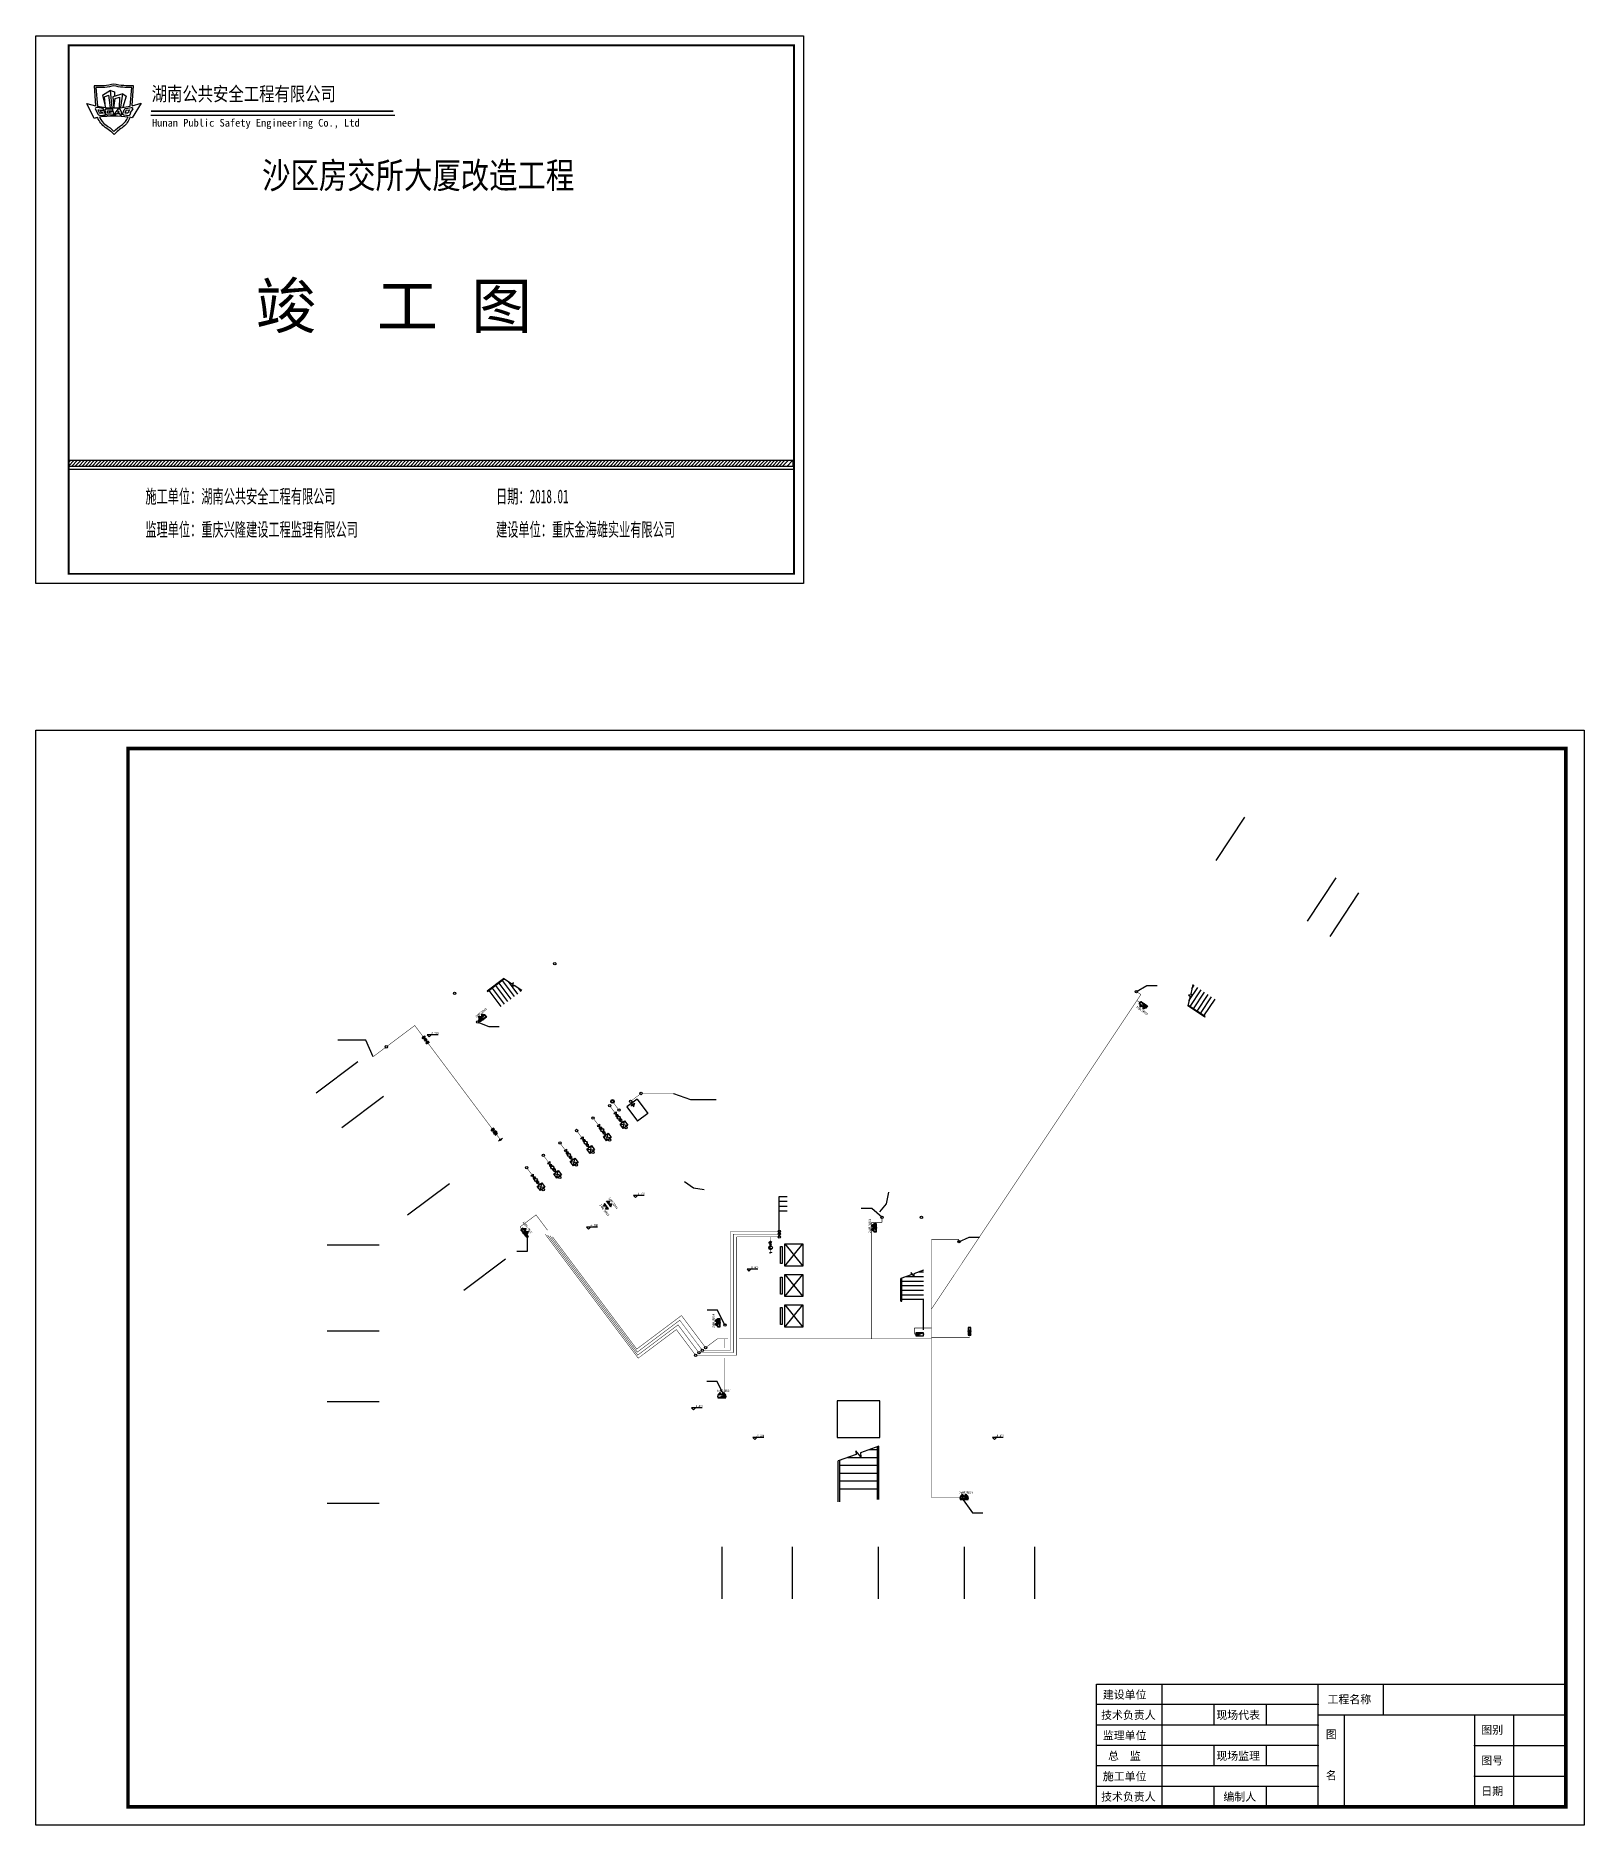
# Model space of a CAD drawing. Extents: x -149393 to 1177518, y -366685 to 296590.
# Drawn here: x -16952 to 101848, y -685 to 136574 of the extents above; entities that cross this region are included whole.
import ezdxf
from ezdxf.enums import TextEntityAlignment as Align

# ---------------------------------------------------------------- set-up
doc = ezdxf.new("R2010")
doc.units = 0
doc.header["$LTSCALE"] = 1000
doc.header["$MEASUREMENT"] = 0
doc.linetypes.add('常规', pattern=[20, 10, 0, 10])
doc.layers.get('0').update_dxf_attribs({"linetype": 'CONTINUOUS'})
for name, color, linetype in [('AXIS', 3, 'CONTINUOUS'), ('EQUIP-动力', 3, 'CONTINUOUS'), ('EQUIP-消防', 3, 'CONTINUOUS'), ('LAYER4', 8, 'CONTINUOUS'), ('LAYER6', 6, 'CONTINUOUS'), ('PUB_TITLE', 253, 'CONTINUOUS'), ('STAIR', 2, 'CONTINUOUS'), ('WALL', 9, 'CONTINUOUS'), ('WIRE-消防', 3, '常规'), ('图层3', 250, 'CONTINUOUS'), ('图层8', 8, 'CONTINUOUS')]:
    doc.layers.add(name, color=color, linetype=linetype)
doc.styles.add('-黑体', font='simhei.ttf', dxfattribs={"width": 0.8})
doc.styles.add('_TEL_DIM', font='', dxfattribs={"width": 0.8, "height": 3.5})
doc.styles.add('BAO', font='simhei.ttf', dxfattribs={"height": 20})
doc.styles.add('HZ', font='')
doc.styles.get("Standard").update_dxf_attribs({"font": 'gbenor.shx', "bigfont": 'gbcbig.shx'})
doc.styles.add('仿宋', font='', dxfattribs={"width": 0.8})
doc.styles.add('图框字体', font='', dxfattribs={"width": 0.6})
doc.styles.add('宋体', font='')
doc.styles.get('_TEL_DIM').set_extended_font_data('SimSun')
doc.styles.get('HZ').set_extended_font_data('SimSun')
doc.styles.get('仿宋').set_extended_font_data('SimSun')
doc.styles.get('图框字体').set_extended_font_data('SimSun')
doc.styles.get('宋体').set_extended_font_data('SimSun')

# ---------------------------------------------------------------- blocks, each defined once
blk = doc.blocks.new('A$C473645B1')
for p, q in [((0, 213), (181, 349)), ((0, 213), (341, 136)), ((181, 349), (160, 0)), ((160, 0), (341, 136))]:
    blk.add_line(p, q)
blk = doc.blocks.new('A$C4CEA0672')
for p, q in [((0, 213), (181, 349)), ((160, 0), (341, 136))]:
    blk.add_line(p, q)
blk.add_circle((170, 174), 113)
for p in [(80, 106), (261, 242)]:
    blk.add_point(p)
at = {"color": 7, "style": '_TEL_DIM', "flags": 1}
blk.add_attdef('A', text='', height=0.007, rotation=36.87, dxfattribs=at).set_placement((80, 106), align=Align.MIDDLE_CENTER)
blk = doc.blocks.new('A$C2A8D2871')
for p, q in [((0, 43), (181, 180)), ((0, 43), (205, -41)), ((205, -41), (181, 180))]:
    blk.add_line(p, q)
blk = doc.blocks.new('A$C36B81C5E')
for p, q in [((0, 408), (439, 0)), ((0, 0), (439, 408))]:
    blk.add_line(p, q)
blk.add_lwpolyline([(0, 408), (439, 408), (439, 0), (0, 0)], close=True)
blk = doc.blocks.new('$equip_U$00000445(cyc-PC)')
for p, q in [((-0.3, 0.17), (0.3, -0.17)), ((-0.3, 0.17), (-0.3, -0.17)), ((-0.3, 0.17), (0.3, 0.17)), ((0.3, 0.17), (0.3, -0.17)), ((-0.3, -0.17), (0.3, -0.17))]:
    blk.add_line(p, q)
for start, end in [(0, 180), (180, 0)]:
    blk.add_arc((0, 0), 0.0253, start, end)
for p in [(-0.3, 0), (0, 0.17), (0.3, 0), (0, -0.17)]:
    blk.add_point(p)
at = {"color": 7, "style": '_TEL_DIM', "flags": 1}
blk.add_attdef('A', text='', height=0.00002, dxfattribs=at).set_placement((0, 0), align=Align.MIDDLE_CENTER)
blk = doc.blocks.new('$equip_U$00000372(cyc-PC)')
for p, q in [((0, 0.17), (0.51, 0.17)), ((0.51, 0.17), (0.51, -0.17)), ((0.51, -0.17), (0, -0.17))]:
    blk.add_line(p, q)
blk.add_lwpolyline([(0, -0.17), (0.51, 0), (0, 0.17)], close=True)
for p in [(0, 0), (0.51, 0)]:
    blk.add_point(p)
blk.add_solid([(0, 0.17), (0.51, 0), (0, -0.17)])
at = {"color": 7, "style": '_TEL_DIM', "flags": 1}
blk.add_attdef('A', text='', height=0.00002, dxfattribs=at).set_placement((0, 0), align=Align.MIDDLE_CENTER)
blk = doc.blocks.new('$equip_U$00000299(cyc-PC)')
for p in [(0.51, 0.3), (0.3, 0)]:
    blk.add_line(p, (0.3, 0.3))
blk.add_lwpolyline([(0, -0.17), (0.6, 0.17), (0.6, -0.17), (0, 0.17)], close=True)
for p in [(0, 0), (0.6, 0)]:
    blk.add_point(p)
at = {"color": 7, "style": '_TEL_DIM', "flags": 1}
blk.add_attdef('A', text='', height=0.00002, dxfattribs=at).set_placement((0, 0), align=Align.MIDDLE_CENTER)
blk = doc.blocks.new('$equip_U$00000300(cyc-PC)')
for p, q in [((0.46, -0.11), (0.46, 0.16)), ((0.12, -0.11), (0.46, -0.11))]:
    blk.add_line(p, q)
blk.add_circle((0.32, 0), 0.324)
for p in [(0, 0), (0.65, 0)]:
    blk.add_point(p)
at = {"color": 7, "style": '_TEL_DIM', "flags": 1}
blk.add_attdef('A', text='', height=0.00002, dxfattribs=at).set_placement((0, 0), align=Align.MIDDLE_CENTER)
blk = doc.blocks.new('$equip_U$00000248(USER-8292BC9721)')
blk.add_spline([(-0.16, 0.06), (-0.11, -0.08), (0.12, 0.08), (0.17, -0.07)], degree=3)
at = {"color": 7, "style": '_TEL_DIM', "flags": 1}
blk.add_attdef('A', text='', height=0.00002, dxfattribs=at).set_placement((0, 0), align=Align.MIDDLE_CENTER)
blk = doc.blocks.new('$equip_U$00000211(USER-8DF96EF98D)')
at = {"xscale": 0.7000000000007276, "yscale": 0.7000000000007276, "zscale": 0.7000000000007276}
blk.add_blockref('$equip_U$00000248(USER-8292BC9721)', (0, 0), dxfattribs=at)
at = {"color": 7, "style": '_TEL_DIM', "flags": 1}
blk.add_attdef('A', text='', height=0.00002, dxfattribs=at).set_placement((0, 0), align=Align.MIDDLE_CENTER)
blk = doc.blocks.new('$equip_U$00000374(cyc-PC)')
blk.add_point((0, 0))
at = {"xscale": 1.619999999998981, "yscale": 1.619999999998981, "zscale": 1.619999999998981}
blk.add_blockref('$equip_U$00000211(USER-8DF96EF98D)', (0, 0), dxfattribs=at)
at = {"color": 7, "style": '_TEL_DIM', "flags": 1}
blk.add_attdef('A', text='', height=0.00002, dxfattribs=at).set_placement((0, 0), align=Align.MIDDLE_CENTER)
blk = doc.blocks.new('A$C1A315092')
for p, q in [((0, 266), (227, 266)), ((0, 266), (227, 0)), ((227, 266), (0, 0)), ((0, 0), (227, 0))]:
    blk.add_line(p, q)
blk.add_circle((113, 133), 113)
for p in [(0, 133), (227, 133)]:
    blk.add_point(p)
at = {"color": 7, "style": '_TEL_DIM', "flags": 1}
blk.add_attdef('A', text='', height=0.007, dxfattribs=at).set_placement((0, 133), align=Align.MIDDLE_CENTER)
blk = doc.blocks.new('$equip_U$00000306(cyc-PC)')
for p, q in [((1.6, -0.29), (0, 0.29)), ((0, 0.29), (1.6, 0.29)), ((0, -0.29), (0, 0.29)), ((1.6, 0.29), (1.6, -0.29)), ((1.6, -0.29), (0, -0.29))]:
    blk.add_line(p, q)
for p in [(0, 0), (0.8, 0.29), (1.6, 0), (0.8, -0.29)]:
    blk.add_point(p)
blk.add_solid([(1.6, -0.29), (0, -0.29), (0, 0.29)])
at = {"color": 7, "style": '_TEL_DIM', "flags": 1}
blk.add_attdef('A', text='', height=0.00002, dxfattribs=at).set_placement((0, 0), align=Align.MIDDLE_CENTER)
blk = doc.blocks.new('$equip_U$00000441(cyc-PC)')
for p, q in [((-0.78, 0), (-0.39, 0.56)), ((0, 0), (-0.78, 0)), ((-0.54, 0.06), (-0.38, 0.23)), ((-0.54, 0.17), (-0.48, 0.23)), ((-0.54, 0), (-0.54, 0.23)), ((-0.54, 0.23), (-0.24, 0.23)), ((-0.24, 0), (-0.54, 0)), ((-0.5, 0), (-0.27, 0.23)), ((-0.4, 0), (-0.24, 0.16)), ((0, 0), (-0.39, 0.56)), ((-0.3, 0), (-0.24, 0.06)), ((-0.24, 0.23), (-0.24, 0)), ((0, 0), (0.39, 0.56)), ((0.78, 0), (0, 0)), ((0.24, 0.06), (0.41, 0.23)), ((0.24, 0.17), (0.3, 0.23)), ((0.24, 0), (0.24, 0.23)), ((0.24, 0.23), (0.54, 0.23)), ((0.54, 0), (0.24, 0)), ((0.28, 0), (0.51, 0.23)), ((0.38, 0), (0.54, 0.16)), ((0.78, 0), (0.39, 0.56)), ((0.49, 0), (0.54, 0.06)), ((0.54, 0.23), (0.54, 0))]:
    blk.add_line(p, q)
blk.add_point((0, 0))
at = {"style": '宋体', "width": 0.8}
blk.add_text('2xMF/ABC4', height=0.522, dxfattribs=at).set_placement((-1.12, 0.62))
at = {"color": 7, "style": '_TEL_DIM', "flags": 1}
blk.add_attdef('A', text='', height=0.00002, dxfattribs=at).set_placement((0, 0), align=Align.MIDDLE_CENTER)
blk = doc.blocks.new('sdfs')
for p, q in [((-71908384, -77525171), (-71908178, -77525115)), ((-71908178, -77525115), (-71908377, -77525447)), ((-71908377, -77525447), (-71908433, -77525434))]:
    blk.add_line(p, q)
for points in [[(-71908384, -77525170), (-71908347, -77524719, -0.070191), (-71908797, -77524678, -0.081286), (-71909248, -77524717), (-71909212, -77525174)], [(-71908424, -77525180), (-71908390, -77524760, -0.06194), (-71908797, -77524718, -0.071571), (-71909205, -77524759), (-71909171, -77525183)], [(-71908793, -77525830, 0.079164), (-71908864, -77525756, 0.017587), (-71908992, -77525665, -0.151333), (-71909165, -77525443, 0.091265), (-71909243, -77525465), (-71909414, -77525118), (-71909212, -77525174)], [(-71909037, -77525238), (-71909174, -77525211, 0.425242), (-71909222, -77525244), (-71909170, -77525344, 0.188834), (-71909109, -77525397), (-71908987, -77525380), (-71909008, -77525292), (-71909104, -77525290), (-71909094, -77525325), (-71909046, -77525324), (-71909042, -77525343), (-71909112, -77525346, -0.388908), (-71909124, -77525336), (-71909154, -77525273, -0.729743), (-71909143, -77525263), (-71909027, -77525275), (-71909037, -77525238)], [(-71909171, -77525183, 0.104147), (-71908424, -77525180)], [(-71908469, -77525431, 0.068635), (-71909122, -77525430, 0.14553), (-71908981, -77525609, -0.078816), (-71908799, -77525759, -0.096853), (-71908623, -77525617, 0.115375), (-71908469, -77525431, -1.236528)], [(-71908817, -77525283), (-71908818, -77525251), (-71908963, -77525247, 0.31675), (-71908999, -77525271), (-71908984, -77525345, 0.454249), (-71908933, -77525375, -0.216798)], [(-71908933, -77525375), (-71908809, -77525371), (-71908809, -77525301), (-71908899, -77525301), (-71908899, -77525330), (-71908857, -77525330), (-71908857, -77525340), (-71908930, -77525340, -0.296815), (-71908939, -77525333), (-71908943, -77525291, -0.684505), (-71908932, -77525286), (-71908817, -77525284)], [(-71908652, -77525253), (-71908710, -77525252), (-71908795, -77525369), (-71908754, -77525374), (-71908734, -77525348), (-71908665, -77525347, -0.146125), (-71908660, -77525382), (-71908614, -77525381, 0.11925), (-71908652, -77525253, 1.231758)], [(-71908430, -77525343), (-71908419, -77525346), (-71908452, -77525400), (-71908567, -77525385, -0.420793), (-71908596, -77525346), (-71908564, -77525268, -0.289513), (-71908514, -77525232), (-71908403, -77525211, -0.54216), (-71908369, -77525246), (-71908430, -77525343)], [(-71908433, -77525434, -0.143259), (-71908582, -77525653, 0.08357), (-71908793, -77525830, -1.288368)]]:
    blk.add_lwpolyline(points, format="xyb")
for points in [[(-71908871, -77524827), (-71909053, -77524941), (-71908989, -77525211), (-71909011, -77524972), (-71908922, -77524931), (-71908880, -77525219)], [(-71908837, -77525220), (-71908871, -77524827), (-71908786, -77524856), (-71908785, -77524962)], [(-71908595, -77524903), (-71908817, -77524966), (-71908796, -77525220), (-71908771, -77525007), (-71908669, -77524980), (-71908678, -77525216)], [(-71908642, -77525213), (-71908595, -77524903), (-71908516, -77524956), (-71908594, -77525208)], [(-71908685, -77525288), (-71908714, -77525318), (-71908675, -77525320), (-71908685, -77525288)], [(-71908438, -77525266), (-71908477, -77525343), (-71908542, -77525343), (-71908514, -77525276), (-71908438, -77525266)]]:
    blk.add_lwpolyline(points)
blk = doc.blocks.new('A$C6F7E2673')
at = {"layer": 'STAIR'}
for p, q in [((1740, 3101), (985, 2829)), ((790, 2759), (0, 2474)), ((0, 741), (0, 2474)), ((60, 741), (60, 2496)), ((60, 2273), (1740, 2273)), ((60, 1923), (1740, 1923)), ((60, 1573), (1740, 1573)), ((414, 2623), (1740, 2623)), ((1000, 2655), (777, 2923)), ((777, 2923), (790, 2759)), ((985, 2829), (1000, 2655)), ((1386, 2973), (1740, 2973)), ((0, 741), (60, 741)), ((60, 1223), (1740, 1223)), ((60, 873), (1740, 873))]:
    blk.add_line(p, q, dxfattribs=at)
blk = doc.blocks.new('A$C3AE45B76')
at = {"xscale": 0.9107142857123088, "yscale": 0.9107142857123088, "zscale": 0.9107142857123088, "rotation": 306.8700000001079}
blk.add_blockref('A$C6F7E2673', (-445, 790), dxfattribs=at)
blk = doc.blocks.new('会签栏')
at = {"layer": 'PUB_TITLE', "color": 4, "lineweight": 30}
blk.add_lwpolyline([(-18000, 0), (-18000, 4700), (0, 4700)], dxfattribs=at)
at = {"layer": 'PUB_TITLE', "color": 4}
for points in [[(-15500, 4700), (-15500, 0)], [(-9500, 0), (-9500, 4700)], [(-7000, 4700), (-7000, 3525)], [(-9500, 3917), (-18000, 3917)], [(-13500, 3917), (-13500, 3133)], [(-11500, 3917), (-11500, 3133)], [(-9500, 3525), (0, 3525)], [(-8500, 3525), (-8500, 0)], [(-3500, 3525), (-3500, 0)], [(-2000, 3525), (-2000, 0)], [(-9500, 3133), (-18000, 3133)], [(-9500, 2350), (-18000, 2350)], [(-13500, 2350), (-13500, 1567)], [(-11500, 2350), (-11500, 1567)], [(-3500, 2350), (0, 2350)], [(-9500, 1567), (-18000, 1567)], [(-9500, 783), (-18000, 783)], [(-13500, 783), (-13500, 0)], [(-11500, 783), (-11500, 0)], [(-3500, 1175), (0, 1175)]]:
    blk.add_lwpolyline(points, dxfattribs=at)
at = {"layer": 'PUB_TITLE'}
for p in [(-9500, 3917), (-9500, 3133), (-9500, 2350), (-9500, 1567), (-9500, 783), (-3500, 1175)]:
    blk.add_point(p, dxfattribs=at)
at = {"layer": 'PUB_TITLE', "color": 4}
blk.add_point((-3500, 2350), dxfattribs=at)
at = {"lineweight": -3, "style": '宋体'}
for s, p in [('建设单位', (-17758, 4147)), ('工程名称', (-9140, 3965)), ('技术负责人', (-17828, 3363)), ('现场代表', (-13405, 3363)), ('监理单位', (-17758, 2580)), ('图', (-9206, 2624)), ('图别', (-3241, 2796)), ('总  监', (-17560, 1797)), ('现场监理', (-13405, 1797)), ('名', (-9206, 1049)), ('图号', (-3241, 1621)), ('施工单位', (-17758, 1013)), ('日期', (-3241, 446)), ('技术负责人', (-17828, 230)), ('编制人', (-13134, 230))]:
    blk.add_text(s, height=307, dxfattribs=at).set_placement(p)

msp = doc.modelspace()

# ---------------------------------------------------------------- linework, layer by layer
for p, q in [((-14435.9, 104011.2), (41140.5, 104011.2)), ((-14435.9, 103570.5), (41140.5, 103570.5)), ((-14435.9, 103337.5), (41140.5, 103337.5)), ((41140.5, 104011.2), (41140.5, 103570.5)), ((29190.9, 55014.8), (28385.1, 54410.5)), ((29190.9, 55014.8), (30015, 53915.9)), ((28385.1, 54410.5), (29209.3, 53311.6)), ((29004.4, 54686.7), (28706.5, 54463.3)), ((28967.2, 54426.1), (28743.7, 54723.9)), ((30015, 53915.9), (29209.3, 53311.6)), ((18846.2, 52002.2), (18548.3, 51778.7)), ((40088.7, 47540.2), (40694.4, 47540.2)), ((40088.7, 47176.1), (40694.4, 47176.1)), ((40088.7, 46811.9), (40694.4, 46811.9)), ((40088.7, 46447.7), (40694.4, 46447.7))]:
    msp.add_line(p, q)
at = {"color": 59}
for p, q in [((13910.3, 59937.4), (13075.2, 59936.9)), ((13075.2, 59936.9), (13223.6, 59787.1)), ((13223.6, 59787.1), (13375.7, 59937.1)), ((29736.9, 47616.2), (28901.8, 47615.7)), ((28901.8, 47615.7), (29050.2, 47465.9)), ((29050.2, 47465.9), (29202.3, 47615.9)), ((26139.4, 45196.1), (25304.2, 45195.6)), ((25304.2, 45195.6), (25452.7, 45045.8)), ((25452.7, 45045.8), (25604.8, 45195.8)), ((40507.1, 43901.8), (41897.4, 42201.8)), ((40507.1, 42201.8), (41897.4, 43901.8)), ((38453.1, 41963), (37617.9, 41962.6)), ((37617.9, 41962.6), (37766.4, 41812.7)), ((37766.4, 41812.7), (37918.5, 41962.8)), ((40507.1, 41561.8), (41897.4, 39861.8)), ((40507.1, 39861.8), (41897.4, 41561.8)), ((40507.1, 39221.8), (41897.4, 37521.8)), ((40507.1, 37521.8), (41897.4, 39221.8)), ((34186.6, 31327.4), (33351.4, 31326.9)), ((33351.4, 31326.9), (33499.9, 31177.1)), ((33499.9, 31177.1), (33652, 31327.1)), ((38900.1, 29047.1), (38064.9, 29046.6)), ((38064.9, 29046.6), (38213.4, 28896.8)), ((38213.4, 28896.8), (38365.4, 29046.8)), ((57279.9, 29047.1), (56444.7, 29046.6)), ((56444.7, 29046.6), (56593.2, 28896.8)), ((56593.2, 28896.8), (56745.2, 29046.8))]:
    msp.add_line(p, q, dxfattribs=at)
for points in [[(67492.9, 63260), (68279.1, 63735.2), (69085, 63735.2)], [(16954.9, 60917.6), (17802.9, 60573.2), (18608.8, 60573.2)], [(8932.3, 58266.9), (8363.6, 59529), (6215.1, 59529)], [(31984.9, 55442.5), (33277.2, 54991.9), (35248.4, 54991.9)], [(40088.7, 44445.5), (40088.7, 47540.2), (40694.4, 47540.2)], [(47970.2, 45945.1), (47184.1, 46615.7), (46378.2, 46615.7)], [(20750.3, 44478.2), (20750.3, 43322.1), (19953.7, 43322.1)], [(53871.1, 44074.4), (54657.2, 44429.1), (55463.1, 44429.1)], [(35915.8, 37674.1), (35359.1, 38823.9), (34553.2, 38823.9)], [(35890.8, 32210.8), (35334.1, 33360.7), (34528.2, 33360.7)], [(54071.5, 24445.3), (54902.4, 23284.5), (55708.3, 23284.5)]]:
    msp.add_lwpolyline(points)
for points in [[(40177.2, 43701.8), (40305.7, 43701.8), (40305.7, 42401.8), (40177.2, 42401.8)], [(40507.1, 43901.8), (41897.4, 43901.8), (41897.4, 42201.8), (40507.1, 42201.8)], [(40177.2, 41361.8), (40305.7, 41361.8), (40305.7, 40061.8), (40177.2, 40061.8)], [(40507.1, 41561.8), (41897.4, 41561.8), (41897.4, 39861.8), (40507.1, 39861.8)], [(40177.2, 39021.8), (40305.7, 39021.8), (40305.7, 37721.8), (40177.2, 37721.8)], [(40507.1, 39221.8), (41897.4, 39221.8), (41897.4, 37521.8), (40507.1, 37521.8)], [(47806.9, 31878.3), (44539, 31878.3), (44539, 29059.3), (47806.9, 29059.3)]]:
    msp.add_lwpolyline(points, close=True, dxfattribs=at)
for centre, radius in [((22869.5, 65410.7), 90.8), ((15180.9, 63135.9, 3300), 90.8), ((67492.9, 63260), 90.8), ((16954.9, 60917.6), 90.8), ((9937.8, 59021), 90.8), ((27293, 54833.4), 137.8), ((27293, 54833.4), 90.8), ((28684.3, 54844), 90.8), ((29482.4, 55442.5), 90.8), ((25807.1, 53557.2), 90.8), ((27079.1, 54511.2), 90.8), ((27787.7, 54173.9), 90.8), ((28855.4, 54575), 90.8), ((28855.4, 54575), 61.5), ((24535.1, 52603.2), 90.8), ((28341.3, 52828.3), 90.8), ((18697.3, 51890.4), 53.1), ((21991.1, 50695.2), 90.8), ((23263.1, 51649.2), 90.8), ((25797.3, 50920.3), 90.8), ((27069.3, 51874.3), 90.8), ((20719.1, 49741.2), 90.8), ((24525.3, 49966.3), 90.8), ((21981.3, 48058.3), 90.8), ((23253.3, 49012.3), 90.8), ((47970.2, 45945.1), 90.8), ((51001.1, 45945.1), 90.8), ((20750.3, 44478.2), 75), ((40088.7, 44875.9), 90.8), ((40088.7, 44652.5), 90.8), ((40088.7, 44445.5), 90.8), ((53871.1, 44074.4), 90.8), ((35915.8, 37674.1), 90.8), ((34181.9, 35749.4), 90.8), ((34436.6, 35941.9), 90.8), ((33672.4, 35364.3), 90.8), ((33927.1, 35556.9), 90.8), ((35890.8, 32209.2), 90.8), ((54071.5, 24445.3), 90.8)]:
    msp.add_circle(centre, radius)
at = {"layer": 'AXIS'}
for p, q in [((73608.1, 73304.7), (75821.7, 76636.4)), ((80604.6, 68656.3), (82818.2, 71987.9)), ((82353.8, 67494.1), (84567.3, 70825.8)), ((7757.6, 57860.7), (4557.6, 55460.7)), ((9737.6, 55220.7), (6537.6, 52820.7)), ((9737.6, 55220.7), (6537.6, 52820.7)), ((14777.6, 48500.7), (11577.6, 46100.7)), ((9402.8, 43801.8), (5402.8, 43801.8)), ((19097.6, 42740.7), (15897.6, 40340.7)), ((9402.8, 37201.8), (5402.8, 37201.8)), ((9402.8, 37201.8), (5402.8, 37201.8)), ((9402.8, 31801.8), (5402.8, 31801.8)), ((9402.8, 31801.8), (5402.8, 31801.8)), ((9402.8, 24001.8), (5402.8, 24001.8)), ((35680.8, 20676), (35680.8, 16676)), ((41080.8, 20676), (41080.8, 16676)), ((47680.8, 20676), (47680.8, 16676)), ((54280.8, 20676), (54280.8, 16676)), ((59680.8, 20676), (59680.8, 16676))]:
    msp.add_line(p, q, dxfattribs=at)
at = {"layer": 'LAYER4'}
msp.add_lwpolyline([(-16952.5, 94565.6), (-16952.5, 136573.8), (41947.1, 136573.8), (41947.1, 94565.6)], close=True, dxfattribs=at)
at = {"layer": 'LAYER4', "const_width": 146.9}
msp.add_lwpolyline([(-14435.9, 95300), (41212.7, 95300), (41212.7, 135839.4), (-14435.9, 135839.4)], close=True, dxfattribs=at)
at = {"layer": 'PUB_TITLE'}
msp.add_lwpolyline([(-16952.5, 83323.9), (101847.5, 83323.9), (101847.5, -684.6), (-16952.5, -684.6)], close=True, dxfattribs=at)
at = {"layer": 'PUB_TITLE', "const_width": 270.7}
msp.add_lwpolyline([(-9881, 81909.6), (100433.2, 81909.6), (100433.2, 729.6), (-9881, 729.6), (-9881, 81909.6)], close=True, dxfattribs=at)
at = {"layer": 'STAIR', "color": 59}
for p, q in [((50211.2, 41542.2), (49420.8, 41257.7)), ((49420.8, 39524.4), (49420.8, 41257.7)), ((49480.8, 39524.4), (49480.8, 41279.3)), ((49834.7, 41406.7), (51160.8, 41406.7)), ((50420.7, 41438), (50197.5, 41705.9)), ((50197.5, 41705.9), (50211.2, 41542.2)), ((51160.8, 41884.1), (50406.1, 41612.4)), ((50406.1, 41612.4), (50420.7, 41438)), ((50806.9, 41756.7), (51160.8, 41756.7)), ((49480.8, 41056.7), (51160.8, 41056.7)), ((49480.8, 40706.7), (51160.8, 40706.7)), ((49480.8, 40356.7), (51160.8, 40356.7)), ((49480.8, 40006.7), (51160.8, 40006.7)), ((49420.8, 39524.4), (49480.8, 39524.4)), ((49480.8, 39656.7), (51160.8, 39656.7)), ((51160.8, 37321.8), (51160.8, 39681.5)), ((45993, 27761), (44620.8, 27267)), ((45347.5, 27528.6), (47620.8, 27528.6)), ((46352, 27582.3), (45969.4, 28041.5)), ((45969.4, 28041.5), (45993, 27761)), ((47740.8, 28390.2), (46326.9, 27881.2)), ((46326.9, 27881.2), (46352, 27582.3)), ((47014.2, 28128.6), (47620.8, 28128.6)), ((47620.8, 24301.8), (47620.8, 28347)), ((47740.8, 24301.8), (47740.8, 28390.2)), ((44620.8, 24121.8), (44620.8, 27267)), ((44740.8, 24121.8), (44740.8, 27310.2)), ((44740.8, 26928.6), (47620.8, 26928.6)), ((44740.8, 26328.6), (47620.8, 26328.6)), ((44740.8, 25728.6), (47620.8, 25728.6)), ((44740.8, 25128.6), (47620.8, 25128.6))]:
    msp.add_line(p, q, dxfattribs=at)
at = {"layer": 'WALL'}
for points in [[(32815.4, 48686.4), (33511.9, 48199.2), (34330.4, 48086.5)], [(47800.8, 46366.7), (48306.2, 46983.6), (48491, 47876.4)]]:
    msp.add_lwpolyline(points, dxfattribs=at)
at = {"layer": 'WIRE-消防', "linetype": '常规', "const_width": 35}
for points in [[(67568.5, 63209.6), (67835.7, 63031.6)], [(67835.7, 63031.6), (51774.4, 38922.8)], [(67773.9, 62405.5), (67528, 62569.8)], [(12121.2, 60658.5), (10010.4, 59075.5)], [(12774.5, 59787.5), (12121.2, 60658.5)], [(12889.4, 59634.2), (12847.1, 59690.6)], [(12996.5, 59491.4), (13066.3, 59398.4)], [(13890.7, 58299.1), (13138.9, 59301.5)], [(9865.1, 58966.5), (8932.3, 58266.9)], [(18076.2, 52718.6), (13873.2, 58322.5)], [(29409.7, 55388), (28757, 54898.4)], [(29573.2, 55442.5), (31984.9, 55442.5)], [(27133.6, 54438.5), (27486.6, 53967.8)], [(27375.7, 54723.2), (27733.2, 54246.5)], [(28806.7, 54651.6), (28733.1, 54767.3)], [(18215, 52533.5), (18148.8, 52621.7)], [(18665.4, 51932.9), (18374.5, 52320.8)], [(24589.6, 52530.5), (24942.6, 52059.8)], [(25861.6, 53484.5), (26214.6, 53013.8)], [(23317.6, 51576.5), (23670.6, 51105.8)], [(25742.8, 50992.9), (25634.1, 51137.8)], [(20773.6, 49668.5), (21126.6, 49197.8)], [(22045.6, 50622.5), (22398.6, 50151.8)], [(24470.8, 50038.9), (24362.1, 50183.8)], [(23198.8, 49084.9), (23046.1, 49288.4)], [(21431.7, 46130.1), (20202.7, 45208.3)], [(22313.5, 44954.5), (21431.7, 46130.1)], [(47177.2, 36628), (47177.2, 45558.1)], [(47177.2, 45558.1), (47970.2, 45558.1)], [(47451.8, 45433.9), (47451.8, 45558.1)], [(47970.2, 45558.1), (47970.2, 45854.3)], [(20705.3, 44538.2), (20202.7, 45208.3)], [(29264.1, 35137.5), (22128.9, 44651.1)], [(29227.2, 35370), (22308.6, 44594.6)], [(29190.2, 35602.4), (22501, 44521.3)], [(29153.3, 35834.8), (22685.8, 44458)], [(36351.3, 44652.5), (36337.5, 44652.5)], [(36351.3, 35749.4), (36351.3, 44875.9)], [(39997.9, 44875.9), (36351.3, 44875.9)], [(36569.9, 35556.9), (36569.9, 44652.5)], [(39997.9, 44652.5), (36569.9, 44652.5)], [(36824.9, 35364.3), (36824.9, 44445.5)], [(39997.9, 44445.5), (36824.9, 44445.5)], [(39423.2, 44087.9), (39423.2, 44445.5)], [(51774.4, 36628), (51774.4, 44255.7)], [(53871.1, 44255.7), (51774.4, 44255.7)], [(53871.1, 44165.2), (53871.1, 44255.7)], [(39423.2, 43835.5), (39423.2, 43743.6)], [(39423.2, 43237.4), (39423.2, 43471.5)], [(32584.7, 38408.4), (29153.3, 35834.8)], [(32454.2, 38050.4), (29190.2, 35602.4)], [(32323.7, 37692.4), (29227.2, 35370)], [(32193.2, 37334.3), (29264.1, 35137.5)], [(33617.8, 35436.9), (32193.2, 37334.3)], [(33872.5, 35629.4), (32323.7, 37692.4)], [(34127.2, 35821.9), (32454.2, 38050.4)], [(34382, 36014.5), (32584.7, 38408.4)], [(50450, 37457.1), (51774.4, 37457.1)], [(50450, 37457.1), (50450, 36972.7)], [(34272.7, 35749.4), (36351.3, 35749.4)], [(35338.3, 36628), (34506.6, 35999.8)], [(35338.3, 36628), (36145.2, 36628)], [(35886.2, 36628), (35887, 35923.4)], [(37011, 36628), (47177.2, 36628)], [(47177.2, 36628), (51774.4, 36628)], [(51774.4, 36738.2), (54689.9, 36738.2)], [(51774.4, 36628), (51774.4, 24445.3)], [(54689.9, 36788.2), (54689.9, 36901.8)], [(33763.2, 35364.3), (36824.9, 35364.3)], [(34017.9, 35556.9), (36569.9, 35556.9)], [(35887.8, 35150.6), (35890.7, 32300)], [(53980.7, 24445.3), (51774.4, 24445.3)]]:
    msp.add_lwpolyline(points, dxfattribs=at)
at = {"layer": '图层3', "color": 7}
msp.add_line((-8115.7, 130494.7), (10586.5, 130494.7), dxfattribs=at)
at = {"layer": '图层3', "color": 7, "const_width": 114.5}
msp.add_lwpolyline([(-8115.7, 130796), (10489.1, 130796)], dxfattribs=at)
at = {"layer": '图层8'}
for p, q in [((-14439.6, 103570.5), (-13999, 104011.2)), ((-14435.9, 103833.9), (-14258.6, 104011.2)), ((-14180, 103570.5), (-13739.3, 104011.2)), ((-13920.3, 103570.5), (-13479.7, 104011.2)), ((-13660.7, 103570.5), (-13220, 104011.2)), ((-13401, 103570.5), (-12960.4, 104011.2)), ((-13141.4, 103570.5), (-12700.7, 104011.2)), ((-12881.7, 103570.5), (-12441.1, 104011.2)), ((-12622.1, 103570.5), (-12181.4, 104011.2)), ((-12362.4, 103570.5), (-11921.8, 104011.2)), ((-12102.8, 103570.5), (-11662.1, 104011.2)), ((-11843.1, 103570.5), (-11402.5, 104011.2)), ((-11583.5, 103570.5), (-11142.8, 104011.2)), ((-11323.8, 103570.5), (-10883.2, 104011.2)), ((-11064.2, 103570.5), (-10623.5, 104011.2)), ((-10804.5, 103570.5), (-10363.9, 104011.2)), ((-10544.8, 103570.5), (-10104.2, 104011.2)), ((-10285.2, 103570.5), (-9844.5, 104011.2)), ((-10025.5, 103570.5), (-9584.9, 104011.2)), ((-9765.9, 103570.5), (-9325.2, 104011.2)), ((-9506.2, 103570.5), (-9065.6, 104011.2)), ((-9246.6, 103570.5), (-8805.9, 104011.2)), ((-8986.9, 103570.5), (-8546.3, 104011.2)), ((-8727.3, 103570.5), (-8286.6, 104011.2)), ((-8467.6, 103570.5), (-8027, 104011.2)), ((-8208, 103570.5), (-7767.3, 104011.2)), ((-7948.3, 103570.5), (-7507.7, 104011.2)), ((-7688.7, 103570.5), (-7248, 104011.2)), ((-7429, 103570.5), (-6988.4, 104011.2)), ((-7169.4, 103570.5), (-6728.7, 104011.2)), ((-6909.7, 103570.5), (-6469.1, 104011.2)), ((-6650.1, 103570.5), (-6209.4, 104011.2)), ((-6390.4, 103570.5), (-5949.8, 104011.2)), ((-6130.7, 103570.5), (-5690.1, 104011.2)), ((-5871.1, 103570.5), (-5430.5, 104011.2)), ((-5611.4, 103570.5), (-5170.8, 104011.2)), ((-5351.8, 103570.5), (-4911.1, 104011.2)), ((-5092.1, 103570.5), (-4651.5, 104011.2)), ((-4832.5, 103570.5), (-4391.8, 104011.2)), ((-4572.8, 103570.5), (-4132.2, 104011.2)), ((-4313.2, 103570.5), (-3872.5, 104011.2)), ((-4053.5, 103570.5), (-3612.9, 104011.2)), ((-3793.9, 103570.5), (-3353.2, 104011.2)), ((-3534.2, 103570.5), (-3093.6, 104011.2)), ((-3274.6, 103570.5), (-2833.9, 104011.2)), ((-3014.9, 103570.5), (-2574.3, 104011.2)), ((-2755.3, 103570.5), (-2314.6, 104011.2)), ((-2495.6, 103570.5), (-2055, 104011.2)), ((-2236, 103570.5), (-1795.3, 104011.2)), ((-1976.3, 103570.5), (-1535.7, 104011.2)), ((-1716.7, 103570.5), (-1276, 104011.2)), ((-1457, 103570.5), (-1016.4, 104011.2)), ((-1197.3, 103570.5), (-756.7, 104011.2)), ((-937.7, 103570.5), (-497, 104011.2)), ((-678, 103570.5), (-237.4, 104011.2)), ((-418.4, 103570.5), (22.3, 104011.2)), ((-158.7, 103570.5), (281.9, 104011.2)), ((100.9, 103570.5), (541.6, 104011.2)), ((360.6, 103570.5), (801.2, 104011.2)), ((620.2, 103570.5), (1060.9, 104011.2)), ((879.9, 103570.5), (1320.5, 104011.2)), ((1139.5, 103570.5), (1580.2, 104011.2)), ((1399.2, 103570.5), (1839.8, 104011.2)), ((1658.8, 103570.5), (2099.5, 104011.2)), ((1918.5, 103570.5), (2359.1, 104011.2)), ((2178.1, 103570.5), (2618.8, 104011.2)), ((2437.8, 103570.5), (2878.4, 104011.2)), ((2697.4, 103570.5), (3138.1, 104011.2)), ((2957.1, 103570.5), (3397.7, 104011.2)), ((3216.8, 103570.5), (3657.4, 104011.2)), ((3476.4, 103570.5), (3917.1, 104011.2)), ((3736.1, 103570.5), (4176.7, 104011.2)), ((3995.7, 103570.5), (4436.4, 104011.2)), ((4255.4, 103570.5), (4696, 104011.2)), ((4515, 103570.5), (4955.7, 104011.2)), ((4774.7, 103570.5), (5215.3, 104011.2)), ((5034.3, 103570.5), (5475, 104011.2)), ((5294, 103570.5), (5734.6, 104011.2)), ((5553.6, 103570.5), (5994.3, 104011.2)), ((5813.3, 103570.5), (6253.9, 104011.2)), ((6072.9, 103570.5), (6513.6, 104011.2)), ((6332.6, 103570.5), (6773.2, 104011.2)), ((6592.2, 103570.5), (7032.9, 104011.2)), ((6851.9, 103570.5), (7292.5, 104011.2)), ((7111.5, 103570.5), (7552.2, 104011.2)), ((7371.2, 103570.5), (7811.8, 104011.2)), ((7630.9, 103570.5), (8071.5, 104011.2)), ((7890.5, 103570.5), (8331.2, 104011.2)), ((8150.2, 103570.5), (8590.8, 104011.2)), ((8409.8, 103570.5), (8850.5, 104011.2)), ((8669.5, 103570.5), (9110.1, 104011.2)), ((8929.1, 103570.5), (9369.8, 104011.2)), ((9188.8, 103570.5), (9629.4, 104011.2)), ((9448.4, 103570.5), (9889.1, 104011.2)), ((9708.1, 103570.5), (10148.7, 104011.2)), ((9967.7, 103570.5), (10408.4, 104011.2)), ((10227.4, 103570.5), (10668, 104011.2)), ((10487, 103570.5), (10927.7, 104011.2)), ((10746.7, 103570.5), (11187.3, 104011.2)), ((11006.3, 103570.5), (11447, 104011.2)), ((11266, 103570.5), (11706.6, 104011.2)), ((11525.6, 103570.5), (11966.3, 104011.2)), ((11785.3, 103570.5), (12225.9, 104011.2)), ((12045, 103570.5), (12485.6, 104011.2)), ((12304.6, 103570.5), (12745.2, 104011.2)), ((12564.3, 103570.5), (13004.9, 104011.2)), ((12823.9, 103570.5), (13264.6, 104011.2)), ((13083.6, 103570.5), (13524.2, 104011.2)), ((13343.2, 103570.5), (13783.9, 104011.2)), ((13602.9, 103570.5), (14043.5, 104011.2)), ((13862.5, 103570.5), (14303.2, 104011.2)), ((14122.2, 103570.5), (14562.8, 104011.2)), ((14381.8, 103570.5), (14822.5, 104011.2)), ((14641.5, 103570.5), (15082.1, 104011.2)), ((14901.1, 103570.5), (15341.8, 104011.2)), ((15160.8, 103570.5), (15601.4, 104011.2)), ((15420.4, 103570.5), (15861.1, 104011.2)), ((15680.1, 103570.5), (16120.7, 104011.2)), ((15939.7, 103570.5), (16380.4, 104011.2)), ((16199.4, 103570.5), (16640, 104011.2)), ((16459, 103570.5), (16899.7, 104011.2)), ((16718.7, 103570.5), (17159.3, 104011.2)), ((16978.4, 103570.5), (17419, 104011.2)), ((17238, 103570.5), (17678.7, 104011.2)), ((17497.7, 103570.5), (17938.3, 104011.2)), ((17757.3, 103570.5), (18198, 104011.2)), ((18017, 103570.5), (18457.6, 104011.2)), ((18276.6, 103570.5), (18717.3, 104011.2)), ((18536.3, 103570.5), (18976.9, 104011.2)), ((18795.9, 103570.5), (19236.6, 104011.2)), ((19055.6, 103570.5), (19496.2, 104011.2)), ((19315.2, 103570.5), (19755.9, 104011.2)), ((19574.9, 103570.5), (20015.5, 104011.2)), ((19834.5, 103570.5), (20275.2, 104011.2)), ((20094.2, 103570.5), (20534.8, 104011.2)), ((20353.8, 103570.5), (20794.5, 104011.2)), ((20613.5, 103570.5), (21054.1, 104011.2)), ((20873.1, 103570.5), (21313.8, 104011.2)), ((21132.8, 103570.5), (21573.4, 104011.2)), ((21392.5, 103570.5), (21833.1, 104011.2)), ((21652.1, 103570.5), (22092.8, 104011.2)), ((21911.8, 103570.5), (22352.4, 104011.2)), ((22171.4, 103570.5), (22612.1, 104011.2)), ((22431.1, 103570.5), (22871.7, 104011.2)), ((22690.7, 103570.5), (23131.4, 104011.2)), ((22950.4, 103570.5), (23391, 104011.2)), ((23210, 103570.5), (23650.7, 104011.2)), ((23469.7, 103570.5), (23910.3, 104011.2)), ((23729.3, 103570.5), (24170, 104011.2)), ((23989, 103570.5), (24429.6, 104011.2)), ((24248.6, 103570.5), (24689.3, 104011.2)), ((24508.3, 103570.5), (24948.9, 104011.2)), ((24767.9, 103570.5), (25208.6, 104011.2)), ((25027.6, 103570.5), (25468.2, 104011.2)), ((25287.2, 103570.5), (25727.9, 104011.2)), ((25546.9, 103570.5), (25987.5, 104011.2)), ((25806.6, 103570.5), (26247.2, 104011.2)), ((26066.2, 103570.5), (26506.9, 104011.2)), ((26325.9, 103570.5), (26766.5, 104011.2)), ((26585.5, 103570.5), (27026.2, 104011.2)), ((26845.2, 103570.5), (27285.8, 104011.2)), ((27104.8, 103570.5), (27545.5, 104011.2)), ((27364.5, 103570.5), (27805.1, 104011.2)), ((27624.1, 103570.5), (28064.8, 104011.2)), ((27883.8, 103570.5), (28324.4, 104011.2)), ((28143.4, 103570.5), (28584.1, 104011.2)), ((28403.1, 103570.5), (28843.7, 104011.2)), ((28662.7, 103570.5), (29103.4, 104011.2)), ((28922.4, 103570.5), (29363, 104011.2)), ((29182, 103570.5), (29622.7, 104011.2)), ((29441.7, 103570.5), (29882.3, 104011.2)), ((29701.3, 103570.5), (30142, 104011.2)), ((29961, 103570.5), (30401.6, 104011.2)), ((30220.7, 103570.5), (30661.3, 104011.2)), ((30480.3, 103570.5), (30920.9, 104011.2)), ((30740, 103570.5), (31180.6, 104011.2)), ((30999.6, 103570.5), (31440.3, 104011.2)), ((31259.3, 103570.5), (31699.9, 104011.2)), ((31518.9, 103570.5), (31959.6, 104011.2)), ((31778.6, 103570.5), (32219.2, 104011.2)), ((32038.2, 103570.5), (32478.9, 104011.2)), ((32297.9, 103570.5), (32738.5, 104011.2)), ((32557.5, 103570.5), (32998.2, 104011.2)), ((32817.2, 103570.5), (33257.8, 104011.2)), ((33076.8, 103570.5), (33517.5, 104011.2)), ((33336.5, 103570.5), (33777.1, 104011.2)), ((33596.1, 103570.5), (34036.8, 104011.2)), ((33855.8, 103570.5), (34296.4, 104011.2)), ((34115.4, 103570.5), (34556.1, 104011.2)), ((34375.1, 103570.5), (34815.7, 104011.2)), ((34634.7, 103570.5), (35075.4, 104011.2)), ((34894.4, 103570.5), (35335, 104011.2)), ((35154.1, 103570.5), (35594.7, 104011.2)), ((35413.7, 103570.5), (35854.4, 104011.2)), ((35673.4, 103570.5), (36114, 104011.2)), ((35933, 103570.5), (36373.7, 104011.2)), ((36192.7, 103570.5), (36633.3, 104011.2)), ((36452.3, 103570.5), (36893, 104011.2)), ((36712, 103570.5), (37152.6, 104011.2)), ((36971.6, 103570.5), (37412.3, 104011.2)), ((37231.3, 103570.5), (37671.9, 104011.2)), ((37490.9, 103570.5), (37931.6, 104011.2)), ((37750.6, 103570.5), (38191.2, 104011.2)), ((38010.2, 103570.5), (38450.9, 104011.2)), ((38269.9, 103570.5), (38710.5, 104011.2)), ((38529.5, 103570.5), (38970.2, 104011.2)), ((38789.2, 103570.5), (39229.8, 104011.2)), ((39048.8, 103570.5), (39489.5, 104011.2)), ((39308.5, 103570.5), (39749.1, 104011.2)), ((39568.2, 103570.5), (40008.8, 104011.2)), ((39827.8, 103570.5), (40268.5, 104011.2)), ((40087.5, 103570.5), (40528.1, 104011.2)), ((40347.1, 103570.5), (40787.8, 104011.2)), ((40683.7, 103570.5), (41140.5, 104027.4)), ((41116.4, 103570.5), (41140.5, 103594.6))]:
    msp.add_line(p, q, dxfattribs=at)

# ---------------------------------------------------------------- block references
at = {"color": 59, "xscale": 0.910714285707443, "yscale": 0.910714285707443, "zscale": 0.910714285707443, "rotation": 306.8700000004626}
msp.add_blockref('A$C6F7E2673', (17141.3, 62904.4), dxfattribs=at)
at = {"color": 59, "rotation": 109.5300000000365}
msp.add_blockref('A$C3AE45B76', (73902.1, 61603.9), dxfattribs=at)
for name, p in [('A$C473645B1', (27395.9, 53687)), ('A$C4CEA0672', (27606.5, 53406.2)), ('A$C473645B1', (26123.9, 52733)), ('A$C4CEA0672', (26334.5, 52452.2)), ('A$C2A8D2871', (26550.3, 52333.7)), ('A$C2A8D2871', (27822.3, 53287.7)), ('A$C473645B1', (23579.9, 50825)), ('A$C4CEA0672', (23790.5, 50544.2)), ('A$C473645B1', (24851.9, 51779)), ('A$C4CEA0672', (25062.5, 51498.2)), ('A$C2A8D2871', (25278.3, 51379.7)), ('A$C473645B1', (22307.9, 49871)), ('A$C4CEA0672', (22518.5, 49590.2)), ('A$C2A8D2871', (22734.3, 49471.7)), ('A$C2A8D2871', (24006.3, 50425.7)), ('A$C473645B1', (21035.9, 48917)), ('A$C4CEA0672', (21246.5, 48636.2)), ('A$C2A8D2871', (21462.3, 48517.7))]:
    msp.add_blockref(name, p)
for name, p, rotation in [('A$C1A315092', (18283.8, 52252.7), 36.87000000011793), ('A$C36B81C5E', (26847.1, 51804.8), 36.87000000018172), ('A$C36B81C5E', (28119.1, 52758.9), 36.87000000018172), ('A$C36B81C5E', (25575.1, 50850.8), 36.87000000017796), ('A$C36B81C5E', (23031.1, 48942.8), 36.87000000017702), ('A$C36B81C5E', (24303.1, 49896.8), 36.87000000017702), ('A$C36B81C5E', (21759, 47988.8), 36.87000000017809)]:
    msp.add_blockref(name, p, dxfattribs=dict(rotation=rotation))
at = {"layer": 'EQUIP-动力', "xscale": 350.0000000000002, "yscale": 350.0000000000002, "zscale": 350.0000000000002, "rotation": 306.8693453682391}
msp.add_blockref('$equip_U$00000372(cyc-PC)', (12889.4, 59634.2), dxfattribs=at)
at = {"layer": 'EQUIP-动力', "xscale": 350, "yscale": 350, "zscale": 350}
msp.add_blockref('$equip_U$00000374(cyc-PC)', (39423.2, 43237.4), dxfattribs=at)
at = {"layer": 'EQUIP-消防'}
for name, p, xscale, yscale, zscale, rotation in [('$equip_U$00000441(cyc-PC)', (17279.1, 61299.5), 349.9999999999982, 349.9999999999982, 349.9999999999982, 36.87000000000447), ('$equip_U$00000441(cyc-PC)', (67972.1, 62142.9), -349.9999999999985, 349.9999999999964, 350, 146.4023411057933), ('$equip_U$00000306(cyc-PC)', (68273.6, 62073.5), 375.0000000000016, 375.0000000000016, 375.0000000000016, 146.4023411057952), ('$equip_U$00000306(cyc-PC)', (17083.8, 61016.7), 374.9999999999979, 374.9999999999979, 374.9999999999979, 36.87000000000445), ('$equip_U$00000445(cyc-PC)', (12810.8, 59739), 349.9999999999897, 349.9999999999897, 349.9999999999897, 216.8703002857509), ('$equip_U$00000445(cyc-PC)', (13102.6, 59349.9), 349.9999999999897, 349.9999999999897, 349.9999999999897, 216.8703002857509), ('$equip_U$00000445(cyc-PC)', (18112.5, 52670.1), 349.9999999999939, 349.9999999999939, 349.9999999999939, 216.8700000000035), ('$equip_U$00000441(cyc-PC)', (26833.9, 46797.5), -349.9999999999968, 349.9999999999912, 350, 126.8700000000002), ('$equip_U$00000441(cyc-PC)', (27005.6, 46968.7), 349.9999999999931, 349.9999999999931, 349.9999999999931, 306.8699999999999), ('$equip_U$00000441(cyc-PC)', (20606.1, 44864.9), -349.9999999999968, 349.9999999999949, 350, 306.8700000000002), ('$equip_U$00000441(cyc-PC)', (47342.7, 45133.9), 350, 350, 350, 90), ('$equip_U$00000306(cyc-PC)', (47451.8, 45433.9), -374.9999999999927, 374.9999999999901, 375, 90), ('$equip_U$00000306(cyc-PC)', (20698.8, 44559.5), -374.9999999999902, 374.9999999999945, 375, 306.8699999999976), ('$equip_U$00000299(cyc-PC)', (39423.2, 43835.5), 420, 420, 420, 90), ('$equip_U$00000300(cyc-PC)', (39423.2, 43743.6), 420, 420, 420, 270), ('$equip_U$00000441(cyc-PC)', (35343.8, 37856.6), 349.9999999999994, 349.9999999999994, 349.9999999999994, 90.21663373288247), ('$equip_U$00000306(cyc-PC)', (35451.8, 38147.2), -374.9999999999937, 374.9999999999937, 375, 90.2166337328823), ('$equip_U$00000306(cyc-PC)', (50562.1, 36972.7), -374.9999999999927, 374.9999999999927, 375, 180), ('$equip_U$00000306(cyc-PC)', (54689.9, 36901.8), -374.9999999999927, 374.9999999999927, 375, 270)]:
    msp.add_blockref(name, p, dxfattribs=dict(at, xscale=xscale, yscale=yscale, zscale=zscale, rotation=rotation))
for name, p, xscale, yscale, zscale in [('$equip_U$00000441(cyc-PC)', (35690.6, 32319.9), 350, 350, 350), ('$equip_U$00000306(cyc-PC)', (35980.8, 32210.8), -374.9999999999927, 374.9999999999912, 375), ('$equip_U$00000441(cyc-PC)', (54280.8, 24519.9), 350, 350, 350), ('$equip_U$00000306(cyc-PC)', (54580.8, 24410.8), -374.9999999999927, 374.9999999999909, 375)]:
    msp.add_blockref(name, p, dxfattribs=dict(at, xscale=xscale, yscale=yscale, zscale=zscale))
at = {"layer": 'LAYER6', "color": 7, "xscale": 3.370688198381686, "yscale": 3.370688198381686, "zscale": 3.370688198381686}
msp.add_blockref('sdfs', (242371172.3, 261444390), dxfattribs=at)
at = {"layer": 'WALL', "xscale": 2, "yscale": 2, "zscale": 2}
msp.add_blockref('会签栏', (100433.2, 729.6), dxfattribs=at)

# ---------------------------------------------------------------- texts
at = {"color": 59, "style": 'HZ', "width": 0.7}
for s, p in [('-8.700', (13311.6, 59985)), ('-8.700', (29138.2, 47663.8)), ('-8.700', (25540.6, 45243.7)), ('-8.400', (37854.3, 42010.6)), ('-8.400', (33587.8, 31374.9)), ('-8.400', (38301.3, 29094.6)), ('-8.400', (56681.1, 29094.6))]:
    msp.add_text(s, height=183.52, dxfattribs=at).set_placement(p)
at = {"layer": 'LAYER4', "insert": (-111.3, 117571.3), "char_height": 3427.243, "attachment_point": 1}
msp.add_mtext('{\\fSimSun|b0|i0|c134|p2;竣  工\\fﾺￚￌﾣﾤ|b0|i0|c134|p2;  \\fSimSun|b0|i0|c134|p2;图}', dxfattribs=at)
at = {"layer": 'PUB_TITLE', "style": '仿宋', "width": 0.8}
msp.add_text('沙区房交所大厦改造工程', height=1994.962, dxfattribs=at).set_placement((414.7, 124870.6))
at = {"layer": '图层3', "color": 7, "style": 'BAO', "width": 1}
msp.add_text('Hunan Public Safety Engineering Co., Ltd', height=585.58, dxfattribs=at).set_placement((-8033.8, 129607.1))
at = {"layer": '图层3', "color": 0, "style": '图框字体', "width": 0.6}
for s, height, p in [('施工单位：湖南公共安全工程有限公司', 1048.659, (-8543.6, 100719.2)), ('日期：2018.01', 1048.66, (18360.6, 100719.2)), ('监理单位：重庆兴隆建设工程监理有限公司', 1048.659, (-8543.6, 98175.1)), ('建设单位：重庆金海雄实业有限公司', 1048.659, (18360.6, 98175.1))]:
    msp.add_text(s, height=height, dxfattribs=at).set_placement(p)
at = {"layer": '图层3', "color": 7, "insert": (-8058.6, 132661.2), "char_height": 1078.62, "attachment_point": 1, "style": '-黑体'}
msp.add_mtext('湖南公共安全工程有限公司', dxfattribs=at)

doc.saveas('drawing.dxf')
